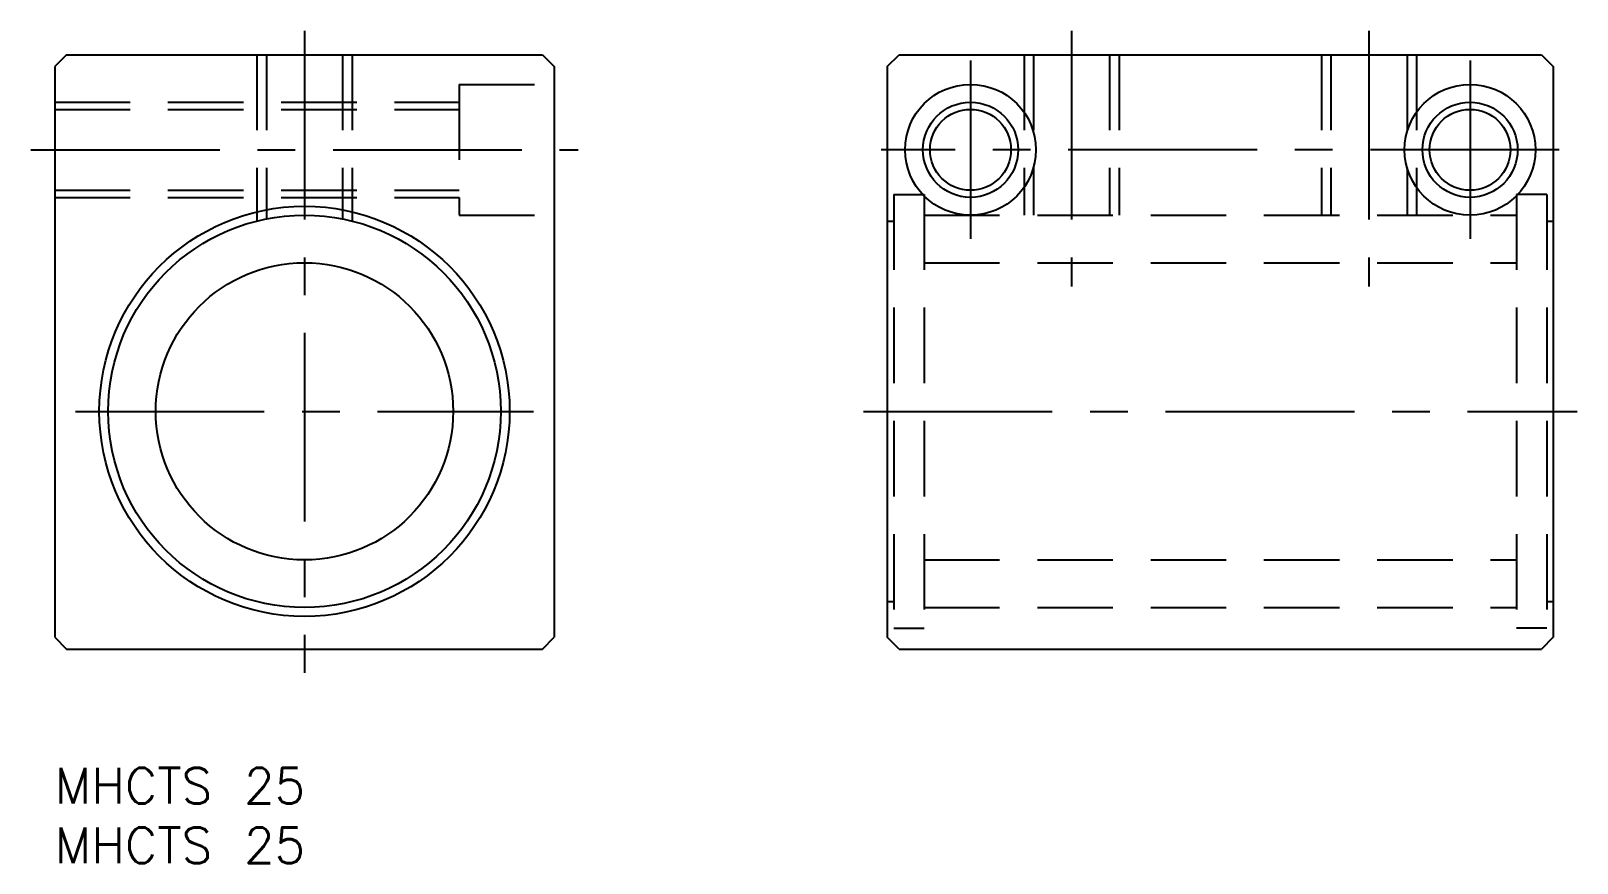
# Model space of a CAD drawing. Extents: x -2 to 128, y -8 to 62.
import ezdxf

# ---------------------------------------------------------------- set-up
doc = ezdxf.new("R2010")
doc.units = 0
doc.header["$LTSCALE"] = 0.5
doc.linetypes.add('CENTER', pattern=[50.8, 31.75, -6.35, 6.35, -6.35])
doc.linetypes.add('DASHED', pattern=[19.05, 12.7, -6.35])
for name, color, linetype in [('MSM_CENTER', 1, 'CENTER'), ('MSM_CONTINUOUS', 7, 'CONTINUOUS'), ('MSM_DASHED', 4, 'DASHED'), ('MSM_NARROW', 5, 'CONTINUOUS'), ('MSM_PART_NUMBER', 7, 'CONTINUOUS')]:
    doc.layers.add(name, color=color, linetype=linetype)
doc.styles.get("Standard").update_dxf_attribs({"font": 'txt.shx', "height": 3, "bigfont": 'bigfont.shx'})

msp = doc.modelspace()

# ---------------------------------------------------------------- linework, layer by layer
at = {"layer": 'MSM_CENTER'}
for p, q in [((21, 62), (21, 8)), ((85.5, 62), (85.5, 40.5)), ((110.5, 62), (110.5, 40.5)), ((77, 59.5), (77, 44.5)), ((119, 59.5), (119, 44.5)), ((-2, 52), (44, 52)), ((126.5, 52), (69.5, 52)), ((1.75, 30), (40.25, 30)), ((68, 30), (128, 30))]:
    msp.add_line(p, q, dxfattribs=at)
at = {"layer": 'MSM_CONTINUOUS'}
for p, q in [((1, 60), (0, 59)), ((1, 60), (41, 60)), ((8, 60), (8, 60)), ((41, 60), (42, 59)), ((70, 59), (71, 60)), ((71, 60), (125, 60)), ((125, 60), (126, 59)), ((0, 59), (0, 11)), ((42, 59), (42, 11)), ((70, 59), (70, 11)), ((126, 59), (126, 11)), ((0, 11), (1, 10)), ((41, 10), (42, 11)), ((71, 10), (70, 11)), ((126, 11), (125, 10)), ((1, 10), (41, 10)), ((71, 10), (125, 10))]:
    msp.add_line(p, q, dxfattribs=at)
for centre, radius in [((77, 52), 5.5), ((119, 52), 5.5), ((77, 52), 3.4), ((119, 52), 3.4), ((21, 30), 17.25), ((21, 30), 16.5), ((21, 30), 12.5)]:
    msp.add_circle(centre, radius, dxfattribs=at)
at = {"layer": 'MSM_DASHED'}
for p, q in [((17, 60), (17, 46.01)), ((17.8, 60), (17.8, 46.19)), ((24.2, 60), (24.2, 46.19)), ((25, 60), (25, 46.01)), ((81.5, 60), (81.5, 46.5)), ((82.3, 60), (82.3, 46.5)), ((88.7, 60), (88.7, 46.5)), ((89.5, 60), (89.5, 46.5)), ((106.5, 60), (106.5, 46.5)), ((107.3, 60), (107.3, 46.5)), ((113.7, 60), (113.7, 46.5)), ((114.5, 60), (114.5, 46.5)), ((34, 57.5), (34, 46.5)), ((34, 57.5), (42, 57.5)), ((0, 56), (34, 56)), ((0, 55.4), (34, 55.4)), ((0, 48.6), (34, 48.6)), ((70.55, 48.25), (70.55, 11.75)), ((70.55, 48.25), (73.1, 48.25)), ((73.1, 48.25), (73.1, 11.75)), ((125.45, 48.25), (122.9, 48.25)), ((122.9, 48.25), (122.9, 11.75)), ((125.45, 48.25), (125.45, 11.75)), ((0, 48), (34, 48)), ((34, 46.5), (42, 46.5)), ((70, 46), (70.55, 46)), ((73.1, 46.5), (122.9, 46.5)), ((125.45, 46), (126, 46)), ((73.1, 42.5), (122.9, 42.5)), ((73.1, 17.5), (122.9, 17.5)), ((70, 14), (70.55, 14)), ((73.1, 13.5), (122.9, 13.5)), ((125.45, 14), (126, 14)), ((70.55, 11.75), (73.1, 11.75)), ((125.45, 11.75), (122.9, 11.75))]:
    msp.add_line(p, q, dxfattribs=at)
at = {"layer": 'MSM_NARROW'}
for centre in [(77, 52), (119, 52)]:
    msp.add_circle(centre, 4, dxfattribs=at)

# ---------------------------------------------------------------- texts
at = {"layer": 'MSM_PART_NUMBER'}
for p in [(0, -3), (0, -8)]:
    msp.add_text('MHCTS 25', height=3, dxfattribs=at).set_placement(p)

doc.saveas('drawing.dxf')
